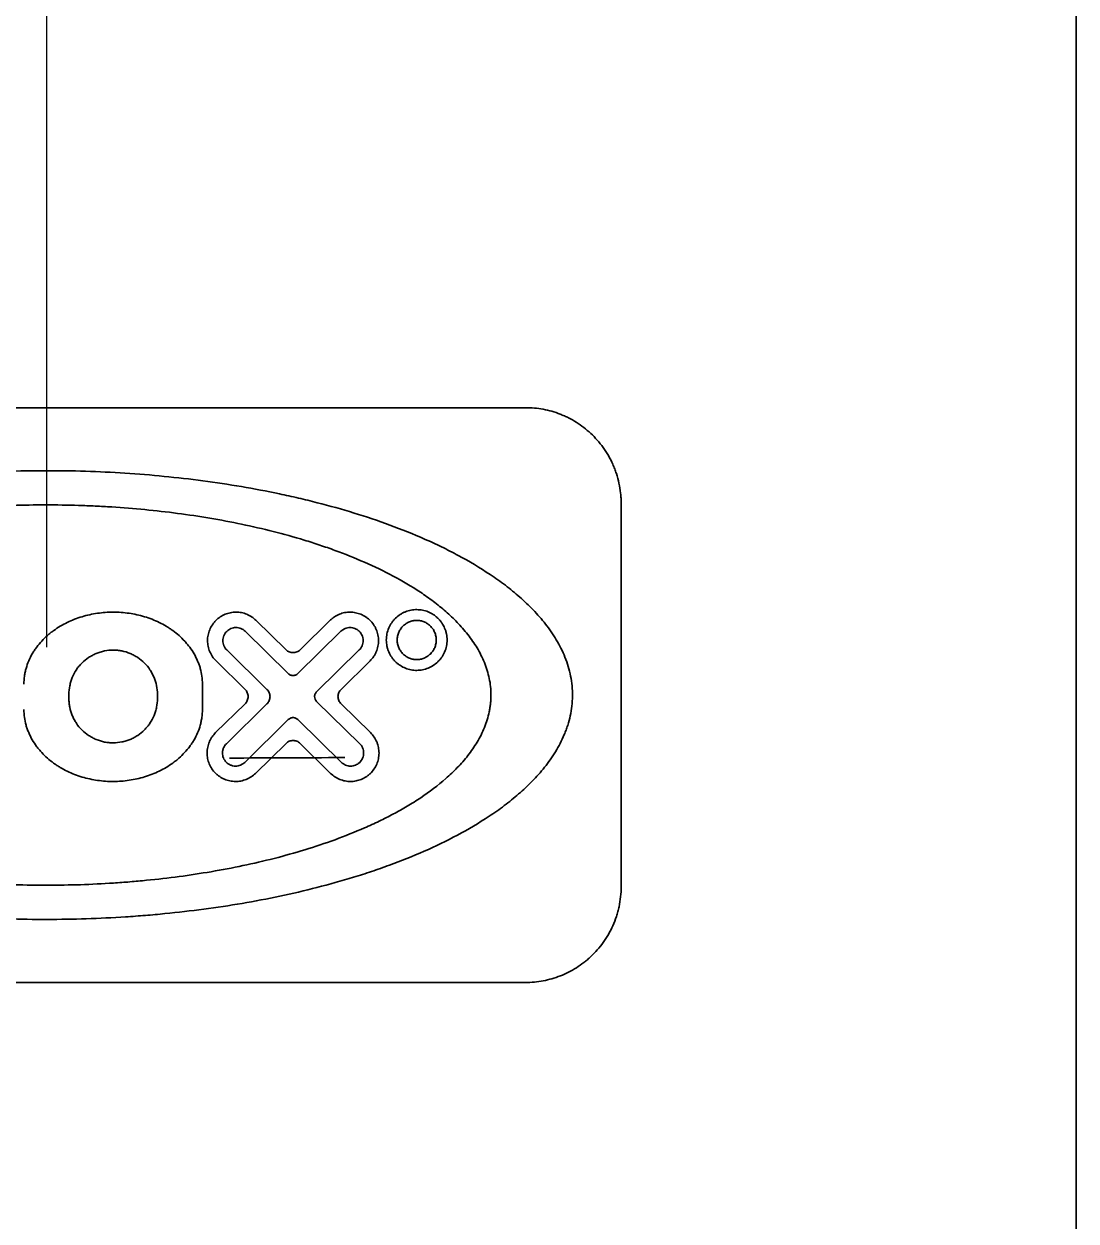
# Model space of a CAD drawing. Header units: inches. Extents: x 885 to 6823, y 710 to 5493.
# Drawn here: x 2896.44 to 2907.43, y 1866.17 to 1878.66 of the extents above; entities that cross this region are included whole.
import ezdxf

# ---------------------------------------------------------------- set-up
doc = ezdxf.new("R2010")
doc.units = ezdxf.units.IN
doc.layers.add('1', color=7, linetype='Continuous', true_color=0xffffff)

# ---------------------------------------------------------------- blocks, each defined once
blk = doc.blocks.new('A$C773D0E90')
at = {"color": 4}
blk.add_line((0, 50), (0, -50), dxfattribs=at)

msp = doc.modelspace()

# ---------------------------------------------------------------- linework, layer by layer
at = {"layer": '1', "color": 7, "linetype": 'Continuous', "lineweight": 35}
for p, q in [((2907.43, 1865.657), (2907.43, 1891.157)), ((2891.68, 1874.657), (2901.68, 1874.657)), ((2902.68, 1873.657), (2902.68, 1869.657)), ((2899.181, 1872.13), (2898.867, 1872.438)), ((2899.641, 1872.438), (2899.328, 1872.13)), ((2898.754, 1872.323), (2899.205, 1871.881)), ((2899.303, 1871.881), (2899.754, 1872.323)), ((2898.451, 1872.013), (2898.753, 1871.716)), ((2898.982, 1871.716), (2898.563, 1872.128)), ((2899.945, 1872.128), (2899.5, 1871.691)), ((2899.755, 1871.716), (2900.058, 1872.013)), ((2898.308, 1871.508), (2898.308, 1871.77)), ((2896.914, 1871.621), (2896.914, 1871.664)), ((2897.838, 1871.664), (2897.838, 1871.621)), ((2898.753, 1871.566), (2898.446, 1871.265)), ((2898.558, 1871.15), (2898.982, 1871.566)), ((2899.5, 1871.591), (2899.95, 1871.15)), ((2900.063, 1871.265), (2899.755, 1871.566)), ((2899.205, 1871.402), (2898.75, 1870.955)), ((2899.759, 1870.955), (2899.303, 1871.402)), ((2898.862, 1870.84), (2899.181, 1871.153)), ((2899.328, 1871.153), (2899.646, 1870.84)), ((2901.68, 1868.657), (2891.68, 1868.657))]:
    msp.add_line(p, q, dxfattribs=at)
for points, knots in [([(2901.68, 1874.657), (2901.744, 1874.657), (2901.805, 1874.652), (2901.927, 1874.629), (2901.986, 1874.612), (2902.058, 1874.583), (2902.073, 1874.577), (2902.101, 1874.565), (2902.116, 1874.558), (2902.158, 1874.537), (2902.185, 1874.521), (2902.265, 1874.471), (2902.316, 1874.432), (2902.386, 1874.367), (2902.409, 1874.343), (2902.452, 1874.294), (2902.473, 1874.268), (2902.531, 1874.187), (2902.565, 1874.129), (2902.6, 1874.05), (2902.607, 1874.034), (2902.619, 1874.002), (2902.625, 1873.986), (2902.641, 1873.936), (2902.659, 1873.869), (2902.671, 1873.8), (2902.676, 1873.747), (2902.678, 1873.729), (2902.68, 1873.693), (2902.68, 1873.675), (2902.68, 1873.657)], [0, 0, 0, 0, 0.125, 0.125, 0.25, 0.25, 0.28125, 0.28125, 0.3125, 0.3125, 0.375, 0.375, 0.5, 0.5, 0.5625, 0.5625, 0.625, 0.625, 0.75, 0.75, 0.78125, 0.78125, 0.8125, 0.8125, 0.875, 0.9375, 0.9375, 0.96875, 0.96875, 1, 1, 1, 1]), ([(2902.172, 1871.647), (2902.173, 1871.682), (2902.171, 1871.718), (2902.164, 1871.787), (2902.154, 1871.856), (2902.138, 1871.922), (2902.118, 1871.988), (2902.106, 1872.021), (2902.068, 1872.116), (2902.038, 1872.176), (2901.986, 1872.263), (2901.968, 1872.291), (2901.93, 1872.346), (2901.911, 1872.372), (2901.85, 1872.45), (2901.807, 1872.499), (2901.717, 1872.593), (2901.67, 1872.637), (2901.597, 1872.701), (2901.572, 1872.722), (2901.522, 1872.763), (2901.497, 1872.783), (2901.419, 1872.842), (2901.367, 1872.879), (2901.205, 1872.987), (2901.094, 1873.053), (2900.951, 1873.13), (2900.922, 1873.145), (2900.864, 1873.175), (2900.835, 1873.189), (2900.747, 1873.232), (2900.688, 1873.259), (2900.509, 1873.338), (2900.388, 1873.386), (2900.142, 1873.477), (2900.018, 1873.519), (2899.765, 1873.596), (2899.604, 1873.641), (2899.441, 1873.682), (2899.376, 1873.698), (2899.343, 1873.706), (2899.244, 1873.729), (2899.178, 1873.743), (2898.848, 1873.813), (2898.582, 1873.858), (2898.044, 1873.929), (2897.773, 1873.956), (2897.226, 1873.991), (2896.95, 1874), (2896.394, 1873.999), (2896.118, 1873.99), (2895.572, 1873.954), (2895.301, 1873.928), (2894.763, 1873.855), (2894.496, 1873.81), (2894.166, 1873.74), (2894.101, 1873.725), (2893.969, 1873.694), (2893.904, 1873.678), (2893.709, 1873.628), (2893.581, 1873.592), (2893.328, 1873.514), (2893.204, 1873.472), (2892.959, 1873.381), (2892.838, 1873.333), (2892.601, 1873.227), (2892.485, 1873.171), (2892.342, 1873.094), (2892.313, 1873.078), (2892.257, 1873.046), (2892.229, 1873.029), (2892.146, 1872.979), (2892.091, 1872.945), (2891.984, 1872.872), (2891.932, 1872.835), (2891.829, 1872.756), (2891.78, 1872.716), (2891.683, 1872.63), (2891.636, 1872.585), (2891.568, 1872.513), (2891.546, 1872.489), (2891.503, 1872.439), (2891.482, 1872.414), (2891.422, 1872.335), (2891.384, 1872.28), (2891.334, 1872.194), (2891.318, 1872.164), (2891.295, 1872.118), (2891.288, 1872.102), (2891.275, 1872.071), (2891.268, 1872.055), (2891.237, 1871.975), (2891.218, 1871.909), (2891.192, 1871.771), (2891.187, 1871.702), (2891.19, 1871.597), (2891.192, 1871.562), (2891.199, 1871.51), (2891.202, 1871.493), (2891.208, 1871.458), (2891.212, 1871.441), (2891.231, 1871.357), (2891.254, 1871.292), (2891.288, 1871.214), (2891.295, 1871.198), (2891.31, 1871.167), (2891.318, 1871.152), (2891.341, 1871.108), (2891.358, 1871.079), (2891.411, 1870.994), (2891.45, 1870.941), (2891.502, 1870.877), (2891.513, 1870.864), (2891.534, 1870.839), (2891.545, 1870.827), (2891.578, 1870.79), (2891.601, 1870.767), (2891.67, 1870.698), (2891.717, 1870.654), (2891.815, 1870.57), (2891.865, 1870.531), (2891.967, 1870.454), (2892.02, 1870.418), (2892.18, 1870.312), (2892.292, 1870.247), (2892.435, 1870.172), (2892.464, 1870.157), (2892.522, 1870.128), (2892.551, 1870.113), (2892.639, 1870.071), (2892.697, 1870.045), (2892.875, 1869.967), (2892.996, 1869.92), (2893.239, 1869.831), (2893.363, 1869.79), (2893.612, 1869.714), (2893.738, 1869.679), (2893.993, 1869.614), (2894.122, 1869.584), (2894.383, 1869.529), (2894.515, 1869.504), (2894.714, 1869.47), (2894.815, 1869.454), (2894.916, 1869.44), (2894.983, 1869.43), (2895.017, 1869.425), (2895.322, 1869.385), (2895.593, 1869.359), (2896.138, 1869.324), (2896.411, 1869.315), (2896.958, 1869.316), (2897.232, 1869.324), (2897.575, 1869.347), (2897.644, 1869.352), (2897.781, 1869.363), (2897.849, 1869.369), (2898.053, 1869.389), (2898.188, 1869.405), (2898.591, 1869.458), (2898.855, 1869.503), (2899.246, 1869.586), (2899.376, 1869.616), (2899.632, 1869.682), (2899.76, 1869.717), (2899.949, 1869.775), (2900.012, 1869.795), (2900.137, 1869.837), (2900.199, 1869.859), (2900.384, 1869.927), (2900.505, 1869.975), (2900.741, 1870.079), (2900.857, 1870.135), (2901.084, 1870.256), (2901.194, 1870.321), (2901.328, 1870.41), (2901.355, 1870.428), (2901.408, 1870.465), (2901.434, 1870.484), (2901.511, 1870.542), (2901.561, 1870.583), (2901.658, 1870.667), (2901.705, 1870.711), (2901.796, 1870.804), (2901.839, 1870.852), (2901.901, 1870.93), (2901.921, 1870.956), (2901.959, 1871.01), (2901.977, 1871.038), (2902.029, 1871.123), (2902.06, 1871.182), (2902.093, 1871.261), (2902.099, 1871.276), (2902.111, 1871.309), (2902.117, 1871.325), (2902.133, 1871.374), (2902.141, 1871.407), (2902.163, 1871.508), (2902.171, 1871.577), (2902.172, 1871.647)], [0, 0, 0, 0, 0.003906, 0.003906, 0.007813, 0.011719, 0.011719, 0.015625, 0.015625, 0.023438, 0.023438, 0.027344, 0.027344, 0.03125, 0.03125, 0.039063, 0.039063, 0.046875, 0.046875, 0.050781, 0.050781, 0.054688, 0.054688, 0.0625, 0.0625, 0.078125, 0.078125, 0.082031, 0.082031, 0.085938, 0.085938, 0.09375, 0.09375, 0.109375, 0.109375, 0.125, 0.125, 0.140625, 0.144531, 0.144531, 0.148438, 0.148438, 0.15625, 0.15625, 0.1875, 0.1875, 0.21875, 0.21875, 0.25, 0.25, 0.28125, 0.28125, 0.3125, 0.3125, 0.34375, 0.34375, 0.351563, 0.351563, 0.359375, 0.359375, 0.375, 0.375, 0.390625, 0.390625, 0.40625, 0.40625, 0.421875, 0.421875, 0.425781, 0.425781, 0.429688, 0.429688, 0.4375, 0.4375, 0.445313, 0.445313, 0.453125, 0.453125, 0.460938, 0.460938, 0.464844, 0.464844, 0.46875, 0.46875, 0.476563, 0.476563, 0.480469, 0.480469, 0.482422, 0.482422, 0.484375, 0.484375, 0.492188, 0.492188, 0.5, 0.5, 0.503906, 0.503906, 0.505859, 0.505859, 0.507813, 0.507813, 0.515625, 0.515625, 0.517578, 0.517578, 0.519531, 0.519531, 0.523438, 0.523438, 0.53125, 0.53125, 0.533203, 0.533203, 0.535156, 0.535156, 0.539063, 0.539063, 0.546875, 0.546875, 0.554688, 0.554688, 0.5625, 0.5625, 0.578125, 0.578125, 0.582031, 0.582031, 0.585938, 0.585938, 0.59375, 0.59375, 0.609375, 0.609375, 0.625, 0.625, 0.640625, 0.640625, 0.65625, 0.65625, 0.671875, 0.671875, 0.679688, 0.683594, 0.683594, 0.6875, 0.6875, 0.71875, 0.71875, 0.75, 0.75, 0.78125, 0.78125, 0.789063, 0.789063, 0.796875, 0.796875, 0.8125, 0.8125, 0.84375, 0.84375, 0.859375, 0.859375, 0.875, 0.875, 0.882813, 0.882813, 0.890625, 0.890625, 0.90625, 0.90625, 0.921875, 0.921875, 0.9375, 0.9375, 0.941406, 0.941406, 0.945313, 0.945313, 0.953125, 0.953125, 0.960938, 0.960938, 0.96875, 0.96875, 0.972656, 0.972656, 0.976563, 0.976563, 0.984375, 0.984375, 0.986328, 0.986328, 0.988281, 0.988281, 0.992188, 0.992188, 1, 1, 1, 1]), ([(2901.321, 1871.657), (2901.321, 1871.65), (2901.321, 1871.643), (2901.32, 1871.628), (2901.319, 1871.606), (2901.318, 1871.584), (2901.315, 1871.555), (2901.313, 1871.54), (2901.308, 1871.512), (2901.306, 1871.497), (2901.291, 1871.426), (2901.274, 1871.372), (2901.242, 1871.292), (2901.23, 1871.266), (2901.204, 1871.215), (2901.19, 1871.19), (2901.147, 1871.117), (2901.115, 1871.071), (2901.063, 1871.005), (2901.045, 1870.983), (2901.008, 1870.941), (2900.989, 1870.92), (2900.931, 1870.86), (2900.891, 1870.822), (2900.767, 1870.714), (2900.679, 1870.648), (2900.541, 1870.555), (2900.494, 1870.526), (2900.399, 1870.47), (2900.351, 1870.442), (2900.253, 1870.39), (2900.204, 1870.365), (2900.104, 1870.317), (2900.053, 1870.294), (2899.9, 1870.227), (2899.797, 1870.186), (2899.589, 1870.11), (2899.484, 1870.075), (2899.166, 1869.978), (2898.95, 1869.923), (2898.512, 1869.831), (2898.29, 1869.793), (2897.952, 1869.748), (2897.838, 1869.735), (2897.667, 1869.718), (2897.609, 1869.713), (2897.494, 1869.703), (2897.437, 1869.699), (2897.15, 1869.68), (2896.92, 1869.673), (2896.462, 1869.672), (2896.233, 1869.679), (2895.89, 1869.701), (2895.719, 1869.715), (2895.548, 1869.732), (2895.434, 1869.745), (2895.376, 1869.752), (2895.092, 1869.79), (2894.868, 1869.827), (2894.427, 1869.919), (2894.21, 1869.973), (2893.891, 1870.07), (2893.785, 1870.105), (2893.628, 1870.162), (2893.576, 1870.182), (2893.473, 1870.223), (2893.421, 1870.244), (2893.269, 1870.311), (2893.169, 1870.358), (2892.975, 1870.461), (2892.88, 1870.516), (2892.742, 1870.607), (2892.697, 1870.638), (2892.631, 1870.688), (2892.609, 1870.705), (2892.566, 1870.739), (2892.545, 1870.757), (2892.482, 1870.811), (2892.441, 1870.849), (2892.363, 1870.928), (2892.326, 1870.969), (2892.274, 1871.035), (2892.249, 1871.068), (2892.225, 1871.103), (2892.209, 1871.127), (2892.201, 1871.139), (2892.164, 1871.199), (2892.137, 1871.249), (2892.104, 1871.328), (2892.089, 1871.368), (2892.076, 1871.41), (2892.068, 1871.438), (2892.065, 1871.452), (2892.049, 1871.523), (2892.042, 1871.58), (2892.04, 1871.667), (2892.04, 1871.697), (2892.045, 1871.755), (2892.049, 1871.784), (2892.065, 1871.869), (2892.08, 1871.924), (2892.106, 1871.991), (2892.111, 1872.005), (2892.123, 1872.031), (2892.129, 1872.044), (2892.147, 1872.083), (2892.161, 1872.108), (2892.203, 1872.182), (2892.235, 1872.229), (2892.286, 1872.296), (2892.304, 1872.318), (2892.34, 1872.36), (2892.359, 1872.381), (2892.416, 1872.442), (2892.456, 1872.48), (2892.538, 1872.553), (2892.581, 1872.588), (2892.668, 1872.656), (2892.713, 1872.688), (2892.805, 1872.75), (2892.852, 1872.78), (2892.947, 1872.837), (2892.995, 1872.864), (2893.092, 1872.916), (2893.141, 1872.942), (2893.241, 1872.99), (2893.292, 1873.014), (2893.445, 1873.082), (2893.548, 1873.123), (2893.757, 1873.2), (2893.863, 1873.236), (2894.183, 1873.334), (2894.401, 1873.39), (2894.734, 1873.46), (2894.846, 1873.481), (2895.015, 1873.51), (2895.072, 1873.519), (2895.185, 1873.537), (2895.242, 1873.545), (2895.526, 1873.583), (2895.754, 1873.605), (2896.211, 1873.635), (2896.44, 1873.642), (2896.785, 1873.642), (2896.958, 1873.64), (2897.131, 1873.633), (2897.246, 1873.628), (2897.304, 1873.624), (2897.593, 1873.606), (2897.822, 1873.584), (2898.274, 1873.524), (2898.497, 1873.487), (2898.828, 1873.418), (2898.938, 1873.392), (2899.156, 1873.337), (2899.264, 1873.307), (2899.426, 1873.258), (2899.479, 1873.241), (2899.586, 1873.205), (2899.639, 1873.187), (2899.797, 1873.129), (2899.9, 1873.088), (2900.103, 1872.999), (2900.202, 1872.952), (2900.396, 1872.848), (2900.491, 1872.792), (2900.607, 1872.716), (2900.629, 1872.7), (2900.675, 1872.668), (2900.697, 1872.651), (2900.764, 1872.601), (2900.807, 1872.566), (2900.89, 1872.494), (2900.93, 1872.456), (2901.007, 1872.376), (2901.044, 1872.334), (2901.096, 1872.267), (2901.113, 1872.245), (2901.146, 1872.198), (2901.161, 1872.174), (2901.205, 1872.101), (2901.23, 1872.051), (2901.258, 1871.984), (2901.263, 1871.97), (2901.273, 1871.943), (2901.277, 1871.929), (2901.29, 1871.888), (2901.297, 1871.859), (2901.315, 1871.774), (2901.321, 1871.717), (2901.321, 1871.657)], [0, 0, 0, 0, 0.000977, 0.000977, 0.001953, 0.003906, 0.003906, 0.005859, 0.005859, 0.007812, 0.007812, 0.015625, 0.015625, 0.019531, 0.019531, 0.023437, 0.023437, 0.03125, 0.03125, 0.035156, 0.035156, 0.039062, 0.039062, 0.046875, 0.046875, 0.0625, 0.0625, 0.070312, 0.070312, 0.078125, 0.078125, 0.085937, 0.085937, 0.09375, 0.09375, 0.109375, 0.109375, 0.125, 0.125, 0.15625, 0.15625, 0.1875, 0.1875, 0.203125, 0.203125, 0.210937, 0.210937, 0.21875, 0.21875, 0.25, 0.25, 0.28125, 0.28125, 0.296875, 0.304687, 0.304687, 0.3125, 0.3125, 0.34375, 0.34375, 0.375, 0.375, 0.390625, 0.390625, 0.398437, 0.398437, 0.40625, 0.40625, 0.421875, 0.421875, 0.4375, 0.4375, 0.445312, 0.445312, 0.449219, 0.449219, 0.453125, 0.453125, 0.460937, 0.460937, 0.46875, 0.46875, 0.472656, 0.474609, 0.474609, 0.476562, 0.476562, 0.484375, 0.484375, 0.488281, 0.490234, 0.490234, 0.492187, 0.492187, 0.5, 0.5, 0.503906, 0.503906, 0.507812, 0.507812, 0.515625, 0.515625, 0.517578, 0.517578, 0.519531, 0.519531, 0.523437, 0.523437, 0.53125, 0.53125, 0.535156, 0.535156, 0.539062, 0.539062, 0.546875, 0.546875, 0.554687, 0.554687, 0.5625, 0.5625, 0.570312, 0.570312, 0.578125, 0.578125, 0.585937, 0.585937, 0.59375, 0.59375, 0.609375, 0.609375, 0.625, 0.625, 0.65625, 0.65625, 0.671875, 0.671875, 0.679687, 0.679687, 0.6875, 0.6875, 0.71875, 0.71875, 0.75, 0.75, 0.765625, 0.773437, 0.773437, 0.78125, 0.78125, 0.8125, 0.8125, 0.84375, 0.84375, 0.859375, 0.859375, 0.875, 0.875, 0.882812, 0.882812, 0.890625, 0.890625, 0.90625, 0.90625, 0.921875, 0.921875, 0.9375, 0.9375, 0.941406, 0.941406, 0.945312, 0.945312, 0.953125, 0.953125, 0.960937, 0.960937, 0.96875, 0.96875, 0.972656, 0.972656, 0.976562, 0.976562, 0.984375, 0.984375, 0.986328, 0.986328, 0.988281, 0.988281, 0.992187, 0.992187, 1, 1, 1, 1]), ([(2898.308, 1871.77), (2898.308, 1871.826), (2898.3, 1871.881), (2898.282, 1871.948), (2898.277, 1871.961), (2898.268, 1871.987), (2898.263, 1872), (2898.247, 1872.038), (2898.235, 1872.063), (2898.207, 1872.111), (2898.192, 1872.134), (2898.167, 1872.167), (2898.159, 1872.178), (2898.141, 1872.2), (2898.132, 1872.21), (2898.085, 1872.261), (2898.044, 1872.297), (2897.988, 1872.338), (2897.976, 1872.346), (2897.953, 1872.361), (2897.918, 1872.383), (2897.858, 1872.416), (2897.807, 1872.438), (2897.756, 1872.458), (2897.729, 1872.467), (2897.65, 1872.491), (2897.596, 1872.503), (2897.515, 1872.515), (2897.487, 1872.518), (2897.432, 1872.522), (2897.404, 1872.523), (2897.321, 1872.523), (2897.266, 1872.519), (2897.158, 1872.503), (2897.104, 1872.491), (2897.024, 1872.467), (2896.998, 1872.458), (2896.946, 1872.438), (2896.921, 1872.427), (2896.847, 1872.391), (2896.8, 1872.364), (2896.744, 1872.323), (2896.733, 1872.315), (2896.711, 1872.297), (2896.7, 1872.288), (2896.669, 1872.261), (2896.629, 1872.222), (2896.594, 1872.18), (2896.569, 1872.147), (2896.561, 1872.135), (2896.546, 1872.112), (2896.538, 1872.1), (2896.503, 1872.04), (2896.482, 1871.989), (2896.463, 1871.923), (2896.46, 1871.909), (2896.454, 1871.882), (2896.452, 1871.868), (2896.446, 1871.826), (2896.444, 1871.798), (2896.444, 1871.77)], [0, 0, 0, 0, 0.0625, 0.0625, 0.078125, 0.078125, 0.09375, 0.09375, 0.125, 0.125, 0.15625, 0.15625, 0.171875, 0.171875, 0.1875, 0.1875, 0.25, 0.25, 0.265625, 0.265625, 0.28125, 0.3125, 0.34375, 0.34375, 0.375, 0.375, 0.4375, 0.4375, 0.46875, 0.46875, 0.5, 0.5, 0.5625, 0.5625, 0.625, 0.625, 0.65625, 0.65625, 0.6875, 0.6875, 0.75, 0.75, 0.765625, 0.765625, 0.78125, 0.78125, 0.8125, 0.84375, 0.84375, 0.859375, 0.859375, 0.875, 0.875, 0.9375, 0.9375, 0.953125, 0.953125, 0.96875, 0.96875, 1, 1, 1, 1]), ([(2898.867, 1872.438), (2898.853, 1872.451), (2898.838, 1872.463), (2898.814, 1872.479), (2898.805, 1872.484), (2898.788, 1872.493), (2898.779, 1872.497), (2898.752, 1872.508), (2898.734, 1872.514), (2898.696, 1872.521), (2898.677, 1872.523), (2898.638, 1872.522), (2898.619, 1872.521), (2898.591, 1872.515), (2898.581, 1872.512), (2898.563, 1872.507), (2898.554, 1872.504), (2898.527, 1872.492), (2898.51, 1872.483), (2898.477, 1872.462), (2898.462, 1872.449), (2898.442, 1872.429), (2898.435, 1872.422), (2898.423, 1872.406), (2898.417, 1872.399), (2898.401, 1872.374), (2898.391, 1872.357), (2898.377, 1872.321), (2898.371, 1872.302), (2898.363, 1872.263), (2898.361, 1872.244), (2898.362, 1872.214), (2898.362, 1872.204), (2898.364, 1872.185), (2898.367, 1872.166), (2898.372, 1872.147), (2898.378, 1872.128), (2898.381, 1872.119), (2898.393, 1872.092), (2898.402, 1872.074), (2898.424, 1872.042), (2898.437, 1872.027), (2898.451, 1872.013)], [0, 0, 0, 0, 0.0625, 0.0625, 0.09375, 0.09375, 0.125, 0.125, 0.1875, 0.1875, 0.25, 0.25, 0.3125, 0.3125, 0.34375, 0.34375, 0.375, 0.375, 0.4375, 0.4375, 0.5, 0.5, 0.53125, 0.53125, 0.5625, 0.5625, 0.625, 0.625, 0.6875, 0.6875, 0.75, 0.75, 0.78125, 0.78125, 0.8125, 0.84375, 0.84375, 0.875, 0.875, 0.9375, 0.9375, 1, 1, 1, 1]), ([(2900.058, 1872.013), (2900.072, 1872.027), (2900.084, 1872.042), (2900.101, 1872.066), (2900.106, 1872.074), (2900.115, 1872.092), (2900.119, 1872.101), (2900.131, 1872.128), (2900.137, 1872.147), (2900.143, 1872.176), (2900.144, 1872.186), (2900.146, 1872.206), (2900.147, 1872.216), (2900.147, 1872.246), (2900.145, 1872.265), (2900.137, 1872.305), (2900.131, 1872.323), (2900.119, 1872.351), (2900.115, 1872.36), (2900.105, 1872.377), (2900.1, 1872.385), (2900.084, 1872.41), (2900.071, 1872.424), (2900.05, 1872.445), (2900.043, 1872.451), (2900.028, 1872.463), (2900.012, 1872.475), (2899.996, 1872.484), (2899.979, 1872.493), (2899.97, 1872.497), (2899.943, 1872.508), (2899.925, 1872.513), (2899.897, 1872.519), (2899.888, 1872.52), (2899.869, 1872.522), (2899.859, 1872.523), (2899.831, 1872.523), (2899.812, 1872.521), (2899.774, 1872.514), (2899.756, 1872.508), (2899.72, 1872.494), (2899.703, 1872.485), (2899.679, 1872.469), (2899.671, 1872.463), (2899.656, 1872.451), (2899.649, 1872.444), (2899.641, 1872.438)], [0, 0, 0, 0, 0.0625, 0.0625, 0.09375, 0.09375, 0.125, 0.125, 0.1875, 0.1875, 0.21875, 0.21875, 0.25, 0.25, 0.3125, 0.3125, 0.375, 0.375, 0.40625, 0.40625, 0.4375, 0.4375, 0.5, 0.5, 0.53125, 0.53125, 0.5625, 0.59375, 0.59375, 0.625, 0.625, 0.6875, 0.6875, 0.71875, 0.71875, 0.75, 0.75, 0.8125, 0.8125, 0.875, 0.875, 0.9375, 0.9375, 0.96875, 0.96875, 1, 1, 1, 1]), ([(2900.228, 1872.232), (2900.228, 1872.21), (2900.231, 1872.189), (2900.237, 1872.158), (2900.24, 1872.147), (2900.246, 1872.127), (2900.25, 1872.117), (2900.263, 1872.087), (2900.273, 1872.069), (2900.291, 1872.043), (2900.297, 1872.034), (2900.311, 1872.018), (2900.325, 1872.003), (2900.341, 1871.99), (2900.357, 1871.977), (2900.366, 1871.971), (2900.392, 1871.954), (2900.41, 1871.945), (2900.448, 1871.93), (2900.467, 1871.924), (2900.507, 1871.917), (2900.527, 1871.915), (2900.557, 1871.915), (2900.567, 1871.916), (2900.587, 1871.918), (2900.597, 1871.919), (2900.626, 1871.925), (2900.646, 1871.931), (2900.674, 1871.942), (2900.683, 1871.946), (2900.701, 1871.956), (2900.71, 1871.961), (2900.735, 1871.977), (2900.751, 1871.99), (2900.773, 1872.011), (2900.781, 1872.019), (2900.794, 1872.035), (2900.807, 1872.051), (2900.818, 1872.069), (2900.828, 1872.087), (2900.833, 1872.097), (2900.845, 1872.126), (2900.852, 1872.147), (2900.858, 1872.178), (2900.86, 1872.189), (2900.862, 1872.21), (2900.863, 1872.221), (2900.863, 1872.254), (2900.86, 1872.275), (2900.854, 1872.306), (2900.851, 1872.317), (2900.845, 1872.337), (2900.841, 1872.347), (2900.829, 1872.376), (2900.818, 1872.395), (2900.801, 1872.421), (2900.794, 1872.429), (2900.781, 1872.445), (2900.767, 1872.46), (2900.751, 1872.474), (2900.735, 1872.487), (2900.727, 1872.493), (2900.701, 1872.509), (2900.683, 1872.519), (2900.646, 1872.534), (2900.626, 1872.539), (2900.587, 1872.547), (2900.567, 1872.549), (2900.537, 1872.549), (2900.527, 1872.549), (2900.507, 1872.547), (2900.497, 1872.546), (2900.467, 1872.54), (2900.448, 1872.534), (2900.419, 1872.523), (2900.41, 1872.519), (2900.392, 1872.51), (2900.383, 1872.504), (2900.357, 1872.488), (2900.341, 1872.475), (2900.318, 1872.453), (2900.311, 1872.446), (2900.297, 1872.43), (2900.285, 1872.413), (2900.274, 1872.395), (2900.263, 1872.377), (2900.259, 1872.367), (2900.246, 1872.338), (2900.239, 1872.317), (2900.231, 1872.276), (2900.228, 1872.254), (2900.228, 1872.232)], [0, 0, 0, 0, 0.03125, 0.03125, 0.046875, 0.046875, 0.0625, 0.0625, 0.09375, 0.09375, 0.109375, 0.109375, 0.125, 0.140625, 0.140625, 0.15625, 0.15625, 0.1875, 0.1875, 0.21875, 0.21875, 0.25, 0.25, 0.265625, 0.265625, 0.28125, 0.28125, 0.3125, 0.3125, 0.328125, 0.328125, 0.34375, 0.34375, 0.375, 0.375, 0.390625, 0.390625, 0.40625, 0.421875, 0.421875, 0.4375, 0.4375, 0.46875, 0.46875, 0.484375, 0.484375, 0.5, 0.5, 0.53125, 0.53125, 0.546875, 0.546875, 0.5625, 0.5625, 0.59375, 0.59375, 0.609375, 0.609375, 0.625, 0.640625, 0.640625, 0.65625, 0.65625, 0.6875, 0.6875, 0.71875, 0.71875, 0.75, 0.75, 0.765625, 0.765625, 0.78125, 0.78125, 0.8125, 0.8125, 0.828125, 0.828125, 0.84375, 0.84375, 0.875, 0.875, 0.890625, 0.890625, 0.90625, 0.921875, 0.921875, 0.9375, 0.9375, 0.96875, 0.96875, 1, 1, 1, 1]), ([(2900.341, 1872.232), (2900.341, 1872.246), (2900.343, 1872.26), (2900.347, 1872.28), (2900.349, 1872.287), (2900.353, 1872.3), (2900.355, 1872.306), (2900.363, 1872.325), (2900.37, 1872.337), (2900.382, 1872.354), (2900.386, 1872.359), (2900.395, 1872.37), (2900.404, 1872.379), (2900.414, 1872.388), (2900.424, 1872.396), (2900.43, 1872.4), (2900.446, 1872.411), (2900.458, 1872.417), (2900.482, 1872.427), (2900.495, 1872.43), (2900.52, 1872.435), (2900.533, 1872.436), (2900.553, 1872.436), (2900.559, 1872.436), (2900.572, 1872.435), (2900.578, 1872.434), (2900.597, 1872.43), (2900.61, 1872.426), (2900.628, 1872.419), (2900.634, 1872.416), (2900.645, 1872.41), (2900.651, 1872.407), (2900.667, 1872.396), (2900.678, 1872.388), (2900.692, 1872.374), (2900.697, 1872.369), (2900.705, 1872.359), (2900.714, 1872.349), (2900.721, 1872.337), (2900.727, 1872.325), (2900.73, 1872.319), (2900.738, 1872.3), (2900.743, 1872.287), (2900.748, 1872.26), (2900.75, 1872.246), (2900.75, 1872.218), (2900.748, 1872.205), (2900.743, 1872.178), (2900.738, 1872.164), (2900.728, 1872.139), (2900.721, 1872.127), (2900.71, 1872.111), (2900.705, 1872.105), (2900.697, 1872.095), (2900.688, 1872.085), (2900.678, 1872.077), (2900.667, 1872.068), (2900.662, 1872.064), (2900.645, 1872.054), (2900.634, 1872.048), (2900.61, 1872.038), (2900.597, 1872.034), (2900.572, 1872.029), (2900.559, 1872.028), (2900.54, 1872.028), (2900.533, 1872.028), (2900.52, 1872.03), (2900.514, 1872.03), (2900.495, 1872.034), (2900.482, 1872.038), (2900.464, 1872.045), (2900.458, 1872.048), (2900.446, 1872.054), (2900.441, 1872.057), (2900.424, 1872.068), (2900.414, 1872.076), (2900.399, 1872.09), (2900.395, 1872.095), (2900.386, 1872.105), (2900.378, 1872.116), (2900.37, 1872.127), (2900.364, 1872.139), (2900.361, 1872.145), (2900.353, 1872.164), (2900.348, 1872.177), (2900.343, 1872.204), (2900.341, 1872.218), (2900.341, 1872.232)], [0, 0, 0, 0, 0.03125, 0.03125, 0.046875, 0.046875, 0.0625, 0.0625, 0.09375, 0.09375, 0.109375, 0.109375, 0.125, 0.140625, 0.140625, 0.15625, 0.15625, 0.1875, 0.1875, 0.21875, 0.21875, 0.25, 0.25, 0.265625, 0.265625, 0.28125, 0.28125, 0.3125, 0.3125, 0.328125, 0.328125, 0.34375, 0.34375, 0.375, 0.375, 0.390625, 0.390625, 0.40625, 0.421875, 0.421875, 0.4375, 0.4375, 0.46875, 0.46875, 0.5, 0.5, 0.53125, 0.53125, 0.5625, 0.5625, 0.59375, 0.59375, 0.609375, 0.609375, 0.625, 0.640625, 0.640625, 0.65625, 0.65625, 0.6875, 0.6875, 0.71875, 0.71875, 0.75, 0.75, 0.765625, 0.765625, 0.78125, 0.78125, 0.8125, 0.8125, 0.828125, 0.828125, 0.84375, 0.84375, 0.875, 0.875, 0.890625, 0.890625, 0.90625, 0.921875, 0.921875, 0.9375, 0.9375, 0.96875, 0.96875, 1, 1, 1, 1]), ([(2898.563, 1872.128), (2898.556, 1872.134), (2898.551, 1872.141), (2898.543, 1872.152), (2898.541, 1872.156), (2898.536, 1872.164), (2898.535, 1872.168), (2898.529, 1872.18), (2898.527, 1872.189), (2898.523, 1872.207), (2898.522, 1872.216), (2898.522, 1872.234), (2898.523, 1872.243), (2898.526, 1872.26), (2898.529, 1872.269), (2898.534, 1872.282), (2898.536, 1872.286), (2898.54, 1872.294), (2898.542, 1872.298), (2898.55, 1872.309), (2898.556, 1872.316), (2898.568, 1872.328), (2898.575, 1872.334), (2898.59, 1872.344), (2898.598, 1872.348), (2898.614, 1872.355), (2898.623, 1872.358), (2898.64, 1872.361), (2898.649, 1872.362), (2898.667, 1872.362), (2898.676, 1872.361), (2898.693, 1872.358), (2898.702, 1872.356), (2898.718, 1872.349), (2898.726, 1872.345), (2898.741, 1872.335), (2898.748, 1872.329), (2898.754, 1872.323)], [0, 0, 0, 0, 0.0625, 0.0625, 0.09375, 0.09375, 0.125, 0.125, 0.1875, 0.1875, 0.25, 0.25, 0.3125, 0.3125, 0.375, 0.375, 0.40625, 0.40625, 0.4375, 0.4375, 0.5, 0.5, 0.5625, 0.5625, 0.625, 0.625, 0.6875, 0.6875, 0.75, 0.75, 0.8125, 0.8125, 0.875, 0.875, 0.9375, 0.9375, 1, 1, 1, 1]), ([(2899.754, 1872.323), (2899.76, 1872.329), (2899.767, 1872.335), (2899.778, 1872.342), (2899.782, 1872.344), (2899.79, 1872.349), (2899.794, 1872.35), (2899.806, 1872.355), (2899.815, 1872.358), (2899.832, 1872.361), (2899.841, 1872.362), (2899.858, 1872.362), (2899.867, 1872.361), (2899.884, 1872.358), (2899.893, 1872.355), (2899.909, 1872.349), (2899.917, 1872.345), (2899.928, 1872.338), (2899.932, 1872.335), (2899.938, 1872.329), (2899.942, 1872.326), (2899.951, 1872.317), (2899.957, 1872.31), (2899.967, 1872.295), (2899.972, 1872.287), (2899.977, 1872.275), (2899.979, 1872.271), (2899.981, 1872.262), (2899.983, 1872.258), (2899.985, 1872.244), (2899.986, 1872.235), (2899.986, 1872.217), (2899.985, 1872.207), (2899.982, 1872.19), (2899.979, 1872.181), (2899.972, 1872.164), (2899.968, 1872.156), (2899.958, 1872.141), (2899.952, 1872.134), (2899.945, 1872.128)], [0, 0, 0, 0, 0.0625, 0.0625, 0.09375, 0.09375, 0.125, 0.125, 0.1875, 0.1875, 0.25, 0.25, 0.3125, 0.3125, 0.375, 0.375, 0.4375, 0.4375, 0.46875, 0.46875, 0.5, 0.5, 0.5625, 0.5625, 0.625, 0.625, 0.65625, 0.65625, 0.6875, 0.6875, 0.75, 0.75, 0.8125, 0.8125, 0.875, 0.875, 0.9375, 0.9375, 1, 1, 1, 1]), ([(2896.914, 1871.664), (2896.914, 1871.695), (2896.917, 1871.725), (2896.926, 1871.769), (2896.929, 1871.784), (2896.938, 1871.813), (2896.943, 1871.828), (2896.961, 1871.87), (2896.975, 1871.896), (2897, 1871.934), (2897.009, 1871.946), (2897.029, 1871.97), (2897.039, 1871.981), (2897.071, 1872.013), (2897.094, 1872.032), (2897.132, 1872.057), (2897.145, 1872.065), (2897.172, 1872.079), (2897.199, 1872.092), (2897.227, 1872.102), (2897.256, 1872.111), (2897.271, 1872.115), (2897.316, 1872.124), (2897.346, 1872.127), (2897.391, 1872.127), (2897.406, 1872.126), (2897.436, 1872.123), (2897.452, 1872.121), (2897.496, 1872.112), (2897.525, 1872.103), (2897.567, 1872.086), (2897.58, 1872.079), (2897.607, 1872.065), (2897.62, 1872.057), (2897.658, 1872.032), (2897.681, 1872.013), (2897.724, 1871.97), (2897.743, 1871.947), (2897.768, 1871.909), (2897.776, 1871.896), (2897.79, 1871.869), (2897.797, 1871.856), (2897.814, 1871.814), (2897.823, 1871.785), (2897.835, 1871.726), (2897.838, 1871.695), (2897.838, 1871.664)], [0, 0, 0, 0, 0.0625, 0.0625, 0.09375, 0.09375, 0.125, 0.125, 0.1875, 0.1875, 0.21875, 0.21875, 0.25, 0.25, 0.3125, 0.3125, 0.34375, 0.34375, 0.375, 0.40625, 0.40625, 0.4375, 0.4375, 0.5, 0.5, 0.53125, 0.53125, 0.5625, 0.5625, 0.625, 0.625, 0.65625, 0.65625, 0.6875, 0.6875, 0.75, 0.75, 0.8125, 0.8125, 0.84375, 0.84375, 0.875, 0.875, 0.9375, 0.9375, 1, 1, 1, 1]), ([(2899.328, 1872.13), (2899.323, 1872.125), (2899.317, 1872.121), (2899.306, 1872.113), (2899.3, 1872.11), (2899.287, 1872.105), (2899.281, 1872.103), (2899.268, 1872.1), (2899.261, 1872.1), (2899.247, 1872.1), (2899.241, 1872.1), (2899.227, 1872.103), (2899.221, 1872.105), (2899.208, 1872.11), (2899.202, 1872.113), (2899.191, 1872.121), (2899.186, 1872.125), (2899.181, 1872.13)], [0, 0, 0, 0, 0.125, 0.125, 0.25, 0.25, 0.375, 0.375, 0.5, 0.5, 0.625, 0.625, 0.75, 0.75, 0.875, 0.875, 1, 1, 1, 1]), ([(2899.205, 1871.881), (2899.208, 1871.878), (2899.212, 1871.875), (2899.219, 1871.87), (2899.224, 1871.868), (2899.232, 1871.864), (2899.236, 1871.863), (2899.245, 1871.861), (2899.25, 1871.861), (2899.259, 1871.861), (2899.263, 1871.861), (2899.272, 1871.863), (2899.276, 1871.864), (2899.289, 1871.869), (2899.297, 1871.874), (2899.303, 1871.881)], [0, 0, 0, 0, 0.125, 0.125, 0.25, 0.25, 0.375, 0.375, 0.5, 0.5, 0.625, 0.625, 0.75, 0.75, 1, 1, 1, 1]), ([(2898.753, 1871.716), (2898.758, 1871.711), (2898.763, 1871.706), (2898.771, 1871.695), (2898.774, 1871.688), (2898.779, 1871.676), (2898.781, 1871.669), (2898.784, 1871.655), (2898.785, 1871.648), (2898.785, 1871.634), (2898.784, 1871.627), (2898.781, 1871.614), (2898.779, 1871.607), (2898.774, 1871.594), (2898.771, 1871.588), (2898.763, 1871.577), (2898.758, 1871.571), (2898.753, 1871.566)], [0, 0, 0, 0, 0.125, 0.125, 0.25, 0.25, 0.375, 0.375, 0.5, 0.5, 0.625, 0.625, 0.75, 0.75, 0.875, 0.875, 1, 1, 1, 1]), ([(2898.982, 1871.566), (2898.987, 1871.571), (2898.992, 1871.577), (2899, 1871.588), (2899.003, 1871.594), (2899.008, 1871.607), (2899.01, 1871.614), (2899.013, 1871.627), (2899.014, 1871.634), (2899.014, 1871.648), (2899.013, 1871.655), (2899.01, 1871.669), (2899.008, 1871.676), (2899.003, 1871.688), (2899, 1871.695), (2898.992, 1871.706), (2898.987, 1871.711), (2898.982, 1871.716)], [0, 0, 0, 0, 0.125, 0.125, 0.25, 0.25, 0.375, 0.375, 0.5, 0.5, 0.625, 0.625, 0.75, 0.75, 0.875, 0.875, 1, 1, 1, 1]), ([(2899.5, 1871.691), (2899.497, 1871.688), (2899.494, 1871.685), (2899.489, 1871.677), (2899.487, 1871.673), (2899.483, 1871.664), (2899.482, 1871.66), (2899.48, 1871.651), (2899.479, 1871.646), (2899.479, 1871.632), (2899.481, 1871.623), (2899.487, 1871.61), (2899.489, 1871.606), (2899.494, 1871.598), (2899.497, 1871.595), (2899.5, 1871.591)], [0, 0, 0, 0, 0.125, 0.125, 0.25, 0.25, 0.375, 0.375, 0.5, 0.5, 0.75, 0.75, 0.875, 0.875, 1, 1, 1, 1]), ([(2899.755, 1871.566), (2899.75, 1871.571), (2899.746, 1871.576), (2899.738, 1871.588), (2899.734, 1871.594), (2899.729, 1871.607), (2899.727, 1871.614), (2899.724, 1871.627), (2899.723, 1871.634), (2899.723, 1871.648), (2899.724, 1871.655), (2899.727, 1871.669), (2899.729, 1871.676), (2899.734, 1871.689), (2899.738, 1871.695), (2899.746, 1871.706), (2899.75, 1871.711), (2899.755, 1871.716)], [0, 0, 0, 0, 0.125, 0.125, 0.25, 0.25, 0.375, 0.375, 0.5, 0.5, 0.625, 0.625, 0.75, 0.75, 0.875, 0.875, 1, 1, 1, 1]), ([(2896.444, 1871.508), (2896.444, 1871.452), (2896.452, 1871.397), (2896.47, 1871.33), (2896.474, 1871.317), (2896.484, 1871.291), (2896.489, 1871.278), (2896.505, 1871.239), (2896.517, 1871.214), (2896.545, 1871.167), (2896.56, 1871.144), (2896.585, 1871.11), (2896.593, 1871.099), (2896.611, 1871.078), (2896.62, 1871.067), (2896.668, 1871.016), (2896.709, 1870.98), (2896.766, 1870.939), (2896.777, 1870.931), (2896.8, 1870.916), (2896.836, 1870.894), (2896.896, 1870.861), (2896.947, 1870.839), (2896.999, 1870.819), (2897.025, 1870.81), (2897.105, 1870.786), (2897.159, 1870.775), (2897.241, 1870.763), (2897.268, 1870.76), (2897.323, 1870.756), (2897.351, 1870.755), (2897.434, 1870.755), (2897.489, 1870.76), (2897.598, 1870.776), (2897.651, 1870.787), (2897.757, 1870.82), (2897.809, 1870.84), (2897.907, 1870.888), (2897.954, 1870.915), (2898.009, 1870.956), (2898.02, 1870.964), (2898.042, 1870.981), (2898.053, 1870.99), (2898.084, 1871.018), (2898.123, 1871.056), (2898.159, 1871.099), (2898.183, 1871.132), (2898.191, 1871.143), (2898.206, 1871.166), (2898.214, 1871.178), (2898.248, 1871.238), (2898.27, 1871.289), (2898.289, 1871.355), (2898.292, 1871.369), (2898.297, 1871.396), (2898.3, 1871.41), (2898.306, 1871.452), (2898.308, 1871.479), (2898.308, 1871.508)], [0, 0, 0, 0, 0.0625, 0.0625, 0.078125, 0.078125, 0.09375, 0.09375, 0.125, 0.125, 0.15625, 0.15625, 0.171875, 0.171875, 0.1875, 0.1875, 0.25, 0.25, 0.265625, 0.265625, 0.28125, 0.3125, 0.34375, 0.34375, 0.375, 0.375, 0.4375, 0.4375, 0.46875, 0.46875, 0.5, 0.5, 0.5625, 0.5625, 0.625, 0.625, 0.6875, 0.6875, 0.75, 0.75, 0.765625, 0.765625, 0.78125, 0.78125, 0.8125, 0.84375, 0.84375, 0.859375, 0.859375, 0.875, 0.875, 0.9375, 0.9375, 0.953125, 0.953125, 0.96875, 0.96875, 1, 1, 1, 1]), ([(2897.838, 1871.621), (2897.838, 1871.59), (2897.835, 1871.56), (2897.826, 1871.516), (2897.823, 1871.501), (2897.814, 1871.472), (2897.809, 1871.458), (2897.791, 1871.416), (2897.777, 1871.389), (2897.752, 1871.352), (2897.743, 1871.339), (2897.723, 1871.316), (2897.713, 1871.305), (2897.681, 1871.273), (2897.658, 1871.254), (2897.62, 1871.228), (2897.607, 1871.22), (2897.581, 1871.206), (2897.553, 1871.193), (2897.525, 1871.183), (2897.496, 1871.174), (2897.481, 1871.171), (2897.437, 1871.162), (2897.407, 1871.159), (2897.362, 1871.159), (2897.346, 1871.159), (2897.316, 1871.162), (2897.301, 1871.164), (2897.257, 1871.173), (2897.228, 1871.182), (2897.186, 1871.199), (2897.172, 1871.206), (2897.145, 1871.22), (2897.132, 1871.228), (2897.095, 1871.253), (2897.071, 1871.272), (2897.028, 1871.315), (2897.009, 1871.338), (2896.984, 1871.376), (2896.976, 1871.389), (2896.961, 1871.416), (2896.955, 1871.43), (2896.937, 1871.472), (2896.929, 1871.5), (2896.92, 1871.545), (2896.918, 1871.56), (2896.914, 1871.59), (2896.914, 1871.606), (2896.914, 1871.621)], [0, 0, 0, 0, 0.0625, 0.0625, 0.09375, 0.09375, 0.125, 0.125, 0.1875, 0.1875, 0.21875, 0.21875, 0.25, 0.25, 0.3125, 0.3125, 0.34375, 0.34375, 0.375, 0.40625, 0.40625, 0.4375, 0.4375, 0.5, 0.5, 0.53125, 0.53125, 0.5625, 0.5625, 0.625, 0.625, 0.65625, 0.65625, 0.6875, 0.6875, 0.75, 0.75, 0.8125, 0.8125, 0.84375, 0.84375, 0.875, 0.875, 0.9375, 0.9375, 0.96875, 0.96875, 1, 1, 1, 1]), ([(2899.303, 1871.402), (2899.3, 1871.405), (2899.296, 1871.408), (2899.289, 1871.413), (2899.285, 1871.415), (2899.276, 1871.418), (2899.272, 1871.42), (2899.263, 1871.421), (2899.259, 1871.422), (2899.25, 1871.422), (2899.245, 1871.421), (2899.236, 1871.42), (2899.232, 1871.418), (2899.219, 1871.413), (2899.212, 1871.408), (2899.205, 1871.402)], [0, 0, 0, 0, 0.125, 0.125, 0.25, 0.25, 0.375, 0.375, 0.5, 0.5, 0.625, 0.625, 0.75, 0.75, 1, 1, 1, 1]), ([(2898.446, 1871.265), (2898.432, 1871.251), (2898.419, 1871.236), (2898.403, 1871.212), (2898.398, 1871.203), (2898.388, 1871.186), (2898.384, 1871.177), (2898.373, 1871.15), (2898.367, 1871.132), (2898.361, 1871.103), (2898.359, 1871.093), (2898.357, 1871.074), (2898.357, 1871.064), (2898.357, 1871.034), (2898.358, 1871.015), (2898.364, 1870.986), (2898.366, 1870.976), (2898.372, 1870.958), (2898.379, 1870.939), (2898.387, 1870.922), (2898.396, 1870.904), (2898.401, 1870.896), (2898.417, 1870.871), (2898.43, 1870.856), (2898.45, 1870.836), (2898.458, 1870.829), (2898.473, 1870.817), (2898.481, 1870.811), (2898.505, 1870.795), (2898.522, 1870.786), (2898.549, 1870.774), (2898.558, 1870.771), (2898.576, 1870.765), (2898.595, 1870.761), (2898.614, 1870.758), (2898.633, 1870.756), (2898.643, 1870.755), (2898.672, 1870.755), (2898.691, 1870.757), (2898.719, 1870.762), (2898.729, 1870.765), (2898.747, 1870.77), (2898.756, 1870.773), (2898.783, 1870.784), (2898.8, 1870.793), (2898.833, 1870.814), (2898.848, 1870.827), (2898.862, 1870.84)], [0, 0, 0, 0, 0.0625, 0.0625, 0.09375, 0.09375, 0.125, 0.125, 0.1875, 0.1875, 0.21875, 0.21875, 0.25, 0.25, 0.3125, 0.3125, 0.34375, 0.34375, 0.375, 0.40625, 0.40625, 0.4375, 0.4375, 0.5, 0.5, 0.53125, 0.53125, 0.5625, 0.5625, 0.625, 0.625, 0.65625, 0.65625, 0.6875, 0.71875, 0.71875, 0.75, 0.75, 0.8125, 0.8125, 0.84375, 0.84375, 0.875, 0.875, 0.9375, 0.9375, 1, 1, 1, 1]), ([(2899.646, 1870.84), (2899.66, 1870.827), (2899.676, 1870.814), (2899.7, 1870.799), (2899.708, 1870.794), (2899.725, 1870.785), (2899.734, 1870.781), (2899.761, 1870.77), (2899.779, 1870.764), (2899.816, 1870.757), (2899.836, 1870.755), (2899.874, 1870.755), (2899.893, 1870.757), (2899.921, 1870.763), (2899.93, 1870.765), (2899.948, 1870.77), (2899.957, 1870.773), (2899.984, 1870.784), (2900.001, 1870.793), (2900.025, 1870.809), (2900.033, 1870.815), (2900.048, 1870.827), (2900.055, 1870.833), (2900.076, 1870.853), (2900.088, 1870.868), (2900.111, 1870.901), (2900.12, 1870.918), (2900.132, 1870.945), (2900.135, 1870.954), (2900.141, 1870.973), (2900.143, 1870.983), (2900.149, 1871.012), (2900.152, 1871.032), (2900.152, 1871.062), (2900.151, 1871.072), (2900.149, 1871.092), (2900.146, 1871.111), (2900.141, 1871.13), (2900.136, 1871.149), (2900.132, 1871.159), (2900.121, 1871.186), (2900.111, 1871.203), (2900.089, 1871.236), (2900.076, 1871.251), (2900.063, 1871.265)], [0, 0, 0, 0, 0.0625, 0.0625, 0.09375, 0.09375, 0.125, 0.125, 0.1875, 0.1875, 0.25, 0.25, 0.3125, 0.3125, 0.34375, 0.34375, 0.375, 0.375, 0.4375, 0.4375, 0.46875, 0.46875, 0.5, 0.5, 0.5625, 0.5625, 0.625, 0.625, 0.65625, 0.65625, 0.6875, 0.6875, 0.75, 0.75, 0.78125, 0.78125, 0.8125, 0.84375, 0.84375, 0.875, 0.875, 0.9375, 0.9375, 1, 1, 1, 1]), ([(2898.75, 1870.955), (2898.743, 1870.949), (2898.736, 1870.943), (2898.725, 1870.936), (2898.721, 1870.933), (2898.713, 1870.929), (2898.709, 1870.927), (2898.697, 1870.922), (2898.688, 1870.92), (2898.671, 1870.917), (2898.662, 1870.916), (2898.644, 1870.916), (2898.636, 1870.917), (2898.622, 1870.919), (2898.618, 1870.92), (2898.61, 1870.923), (2898.605, 1870.925), (2898.593, 1870.93), (2898.585, 1870.934), (2898.57, 1870.944), (2898.563, 1870.949), (2898.554, 1870.959), (2898.551, 1870.962), (2898.545, 1870.969), (2898.543, 1870.973), (2898.535, 1870.984), (2898.531, 1870.992), (2898.524, 1871.009), (2898.521, 1871.017), (2898.518, 1871.035), (2898.517, 1871.044), (2898.517, 1871.058), (2898.517, 1871.062), (2898.518, 1871.071), (2898.52, 1871.08), (2898.522, 1871.089), (2898.525, 1871.097), (2898.526, 1871.102), (2898.531, 1871.114), (2898.536, 1871.122), (2898.546, 1871.137), (2898.552, 1871.144), (2898.558, 1871.15)], [0, 0, 0, 0, 0.0625, 0.0625, 0.09375, 0.09375, 0.125, 0.125, 0.1875, 0.1875, 0.25, 0.25, 0.3125, 0.3125, 0.34375, 0.34375, 0.375, 0.375, 0.4375, 0.4375, 0.5, 0.5, 0.53125, 0.53125, 0.5625, 0.5625, 0.625, 0.625, 0.6875, 0.6875, 0.75, 0.75, 0.78125, 0.78125, 0.8125, 0.84375, 0.84375, 0.875, 0.875, 0.9375, 0.9375, 1, 1, 1, 1]), ([(2899.181, 1871.153), (2899.186, 1871.158), (2899.191, 1871.162), (2899.202, 1871.17), (2899.208, 1871.173), (2899.221, 1871.178), (2899.227, 1871.18), (2899.241, 1871.182), (2899.247, 1871.183), (2899.261, 1871.183), (2899.268, 1871.182), (2899.281, 1871.18), (2899.287, 1871.178), (2899.3, 1871.173), (2899.306, 1871.17), (2899.317, 1871.162), (2899.323, 1871.158), (2899.328, 1871.153)], [0, 0, 0, 0, 0.125, 0.125, 0.25, 0.25, 0.375, 0.375, 0.5, 0.5, 0.625, 0.625, 0.75, 0.75, 0.875, 0.875, 1, 1, 1, 1]), ([(2899.95, 1871.15), (2899.957, 1871.144), (2899.962, 1871.137), (2899.97, 1871.126), (2899.972, 1871.122), (2899.977, 1871.114), (2899.979, 1871.11), (2899.984, 1871.097), (2899.987, 1871.089), (2899.989, 1871.075), (2899.99, 1871.071), (2899.991, 1871.061), (2899.991, 1871.057), (2899.991, 1871.043), (2899.99, 1871.034), (2899.987, 1871.016), (2899.984, 1871.007), (2899.977, 1870.991), (2899.972, 1870.983), (2899.962, 1870.968), (2899.956, 1870.961), (2899.947, 1870.951), (2899.943, 1870.948), (2899.936, 1870.943), (2899.933, 1870.94), (2899.922, 1870.933), (2899.914, 1870.929), (2899.897, 1870.922), (2899.889, 1870.92), (2899.872, 1870.917), (2899.863, 1870.916), (2899.846, 1870.916), (2899.837, 1870.917), (2899.82, 1870.92), (2899.811, 1870.922), (2899.795, 1870.929), (2899.787, 1870.933), (2899.772, 1870.943), (2899.765, 1870.949), (2899.759, 1870.955)], [0, 0, 0, 0, 0.0625, 0.0625, 0.09375, 0.09375, 0.125, 0.125, 0.1875, 0.1875, 0.21875, 0.21875, 0.25, 0.25, 0.3125, 0.3125, 0.375, 0.375, 0.4375, 0.4375, 0.5, 0.5, 0.53125, 0.53125, 0.5625, 0.5625, 0.625, 0.625, 0.6875, 0.6875, 0.75, 0.75, 0.8125, 0.8125, 0.875, 0.875, 0.9375, 0.9375, 1, 1, 1, 1]), ([(2899.796, 1871.005), (2899.786, 1871.005), (2899.399, 1871.003), (2898.995, 1871.001), (2898.59, 1871)], [0, 0, 0, 0, 0.02631, 1, 1, 1, 1]), ([(2902.68, 1869.657), (2902.68, 1869.586), (2902.673, 1869.516), (2902.654, 1869.431), (2902.65, 1869.414), (2902.641, 1869.38), (2902.636, 1869.363), (2902.62, 1869.313), (2902.607, 1869.281), (2902.58, 1869.219), (2902.564, 1869.189), (2902.539, 1869.145), (2902.53, 1869.13), (2902.512, 1869.102), (2902.503, 1869.088), (2902.454, 1869.021), (2902.411, 1868.972), (2902.352, 1868.917), (2902.34, 1868.906), (2902.316, 1868.885), (2902.303, 1868.875), (2902.265, 1868.846), (2902.239, 1868.828), (2902.159, 1868.777), (2902.104, 1868.749), (2902.016, 1868.715), (2901.986, 1868.705), (2901.927, 1868.688), (2901.897, 1868.681), (2901.805, 1868.663), (2901.743, 1868.657), (2901.68, 1868.657)], [0, 0, 0, 0, 0.125, 0.125, 0.15625, 0.15625, 0.1875, 0.1875, 0.25, 0.25, 0.3125, 0.3125, 0.34375, 0.34375, 0.375, 0.375, 0.5, 0.5, 0.53125, 0.53125, 0.5625, 0.5625, 0.625, 0.625, 0.75, 0.75, 0.8125, 0.8125, 0.875, 0.875, 1, 1, 1, 1])]:
    msp.add_open_spline(points, degree=3, knots=knots, dxfattribs=at)

# ---------------------------------------------------------------- block references
msp.add_blockref('A$C773D0E90', (2896.68, 1922.157))

doc.saveas('drawing.dxf')
